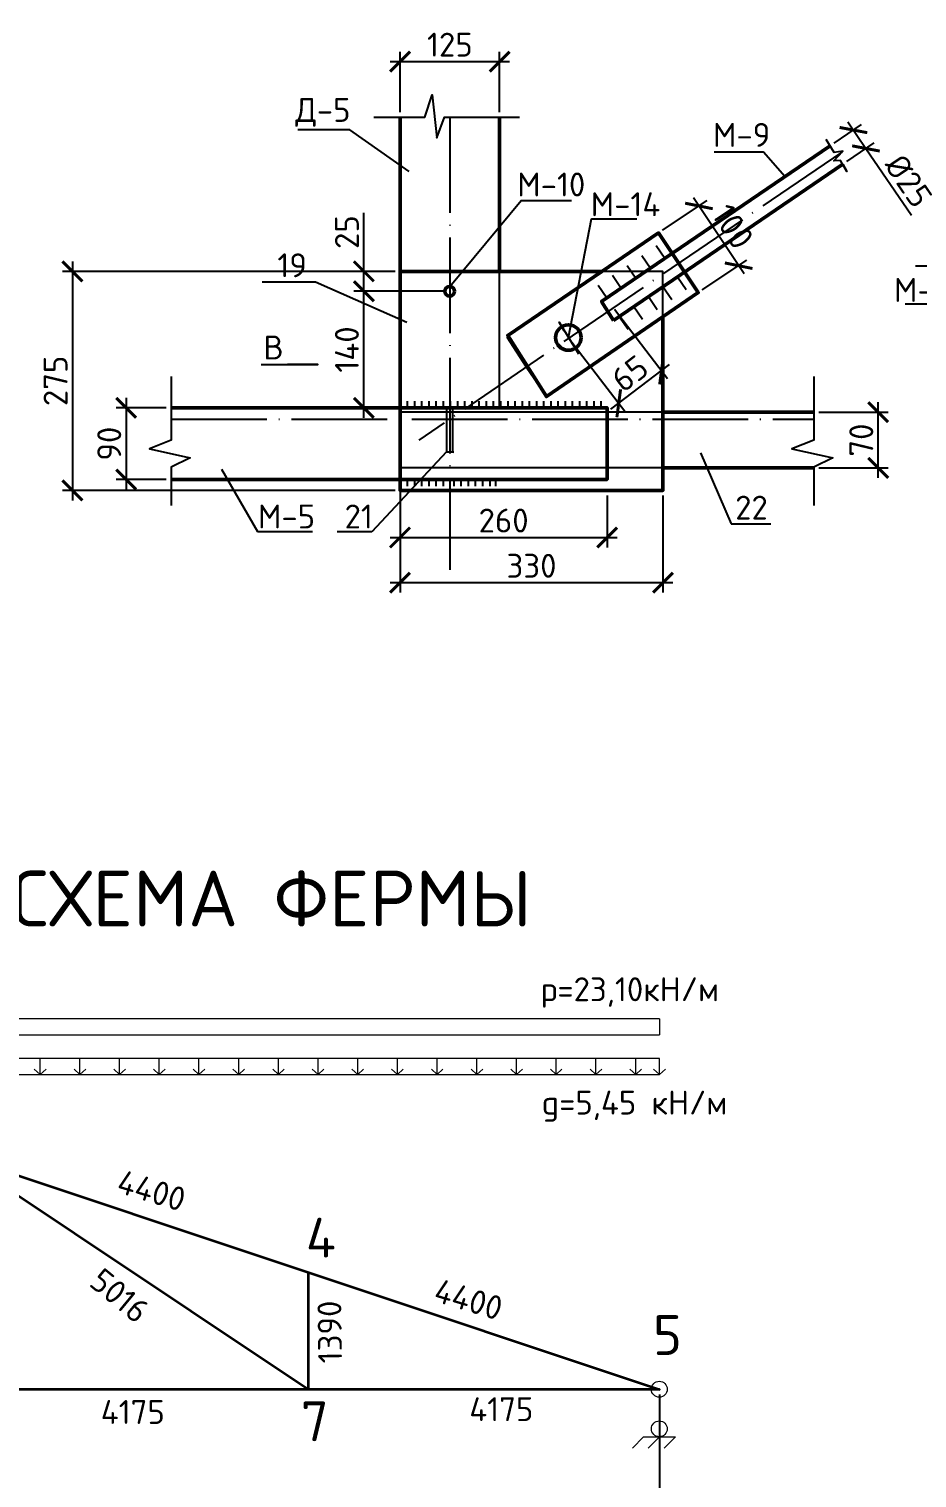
# Model space of a CAD drawing. Header units: millimetres. Extents: x -258556 to -95372, y 16759 to 83874.
# Drawn here: x -127517.1 to -127405.7, y 41786.4 to 41968.3 of the extents above; entities that cross this region are included whole.
import ezdxf

# ---------------------------------------------------------------- set-up
doc = ezdxf.new("R2010")
doc.units = ezdxf.units.MM
doc.header["$LTSCALE"] = 0.5
doc.linetypes.add('ACAD_ISO04W100', pattern=[30, 24, -3, 0, -3])
doc.layers.add('оси', color=7, linetype='ACAD_ISO04W100')
doc.layers.add('размеры', color=7, linetype='Continuous')
doc.layers.add('ТОЛСТЫЕ3', color=7, linetype='Continuous', lineweight=50)
doc.layers.add('ТОНКИЕе', color=7, linetype='Continuous', lineweight=25)
doc.styles.add('Наклонный3.5', font='isocpeur.ttf', dxfattribs={"height": 3})
doc.dimstyles.new('СТРОИТЕЛЬНЫЙ', dxfattribs={"dimtxt": 3, "dimasz": 2.5, "dimexe": 1.25, "dimexo": 0.625, "dimtad": 1, "dimdec": 0, "dimlfac": 100, "dimdsep": 46, "dimtxsty": 'Наклонный3.5', "dimblk1": 'ARCHTICK', "dimblk2": 'ARCHTICK', "dimsah": 1, "dimcen": 0, "dimdle": 1.25, "dimadec": 0, "dimazin": 0, "dimtfac": 0.75, "dimtdec": 0, "dimtmove": 0, "dimatfit": 3, "dimldrblk": 'ARCHTICK', "dimfxl": 1, "dimtolj": 1, "dimtzin": 0, "dimarcsym": 1})

# ---------------------------------------------------------------- blocks, each defined once
blk = doc.blocks.new('_ArchTick')
at = {"color": 0, "linetype": 'ByBlock', "const_width": 0.15}
blk.add_lwpolyline([(-0.5, -0.5), (0.5, 0.5)], dxfattribs=at)
blk = doc.blocks.new('*D701')
at = {"layer": 'Defpoints', "color": 0, "transparency": 16777216}
for p in [(-127418.63, 41920.17), (-127410.53, 41920.17), (-127418.63, 41913.17)]:
    blk.add_point(p, dxfattribs=at)
at = {"layer": 'размеры', "color": 0, "lineweight": -2, "transparency": 16777216}
for p, q in [((-127410.53, 41911.92), (-127410.53, 41921.42)), ((-127418, 41920.17), (-127409.28, 41920.17)), ((-127418, 41913.17), (-127409.28, 41913.17))]:
    blk.add_line(p, q, dxfattribs=at)
at = {"layer": 'размеры', "color": 0, "lineweight": -2, "transparency": 16777216, "xscale": 2.5, "yscale": 2.5, "zscale": 2.5}
for p, rotation in [((-127410.53, 41920.17), 90), ((-127410.53, 41913.17), 270)]:
    blk.add_blockref('_ArchTick', p, dxfattribs=dict(at, rotation=rotation))
at = {"layer": 'размеры', "color": 0, "transparency": 16777216, "insert": (-127412.65, 41916.67), "char_height": 3, "attachment_point": 5, "rotation": 90, "style": 'Наклонный3.5'}
blk.add_mtext('\\A1;70', dxfattribs=at)
blk = doc.blocks.new('*D702')
at = {"layer": 'Defpoints', "color": 0, "transparency": 16777216}
for p in [(-127499.27, 41920.72), (-127504.93, 41911.72), (-127499.27, 41911.72)]:
    blk.add_point(p, dxfattribs=at)
at = {"layer": 'размеры', "color": 0, "lineweight": -2, "transparency": 16777216}
for p, q in [((-127504.93, 41921.97), (-127504.93, 41910.47)), ((-127499.9, 41920.72), (-127506.18, 41920.72)), ((-127499.9, 41911.72), (-127506.18, 41911.72))]:
    blk.add_line(p, q, dxfattribs=at)
at = {"layer": 'размеры', "color": 0, "lineweight": -2, "transparency": 16777216, "xscale": 2.5, "yscale": 2.5, "zscale": 2.5}
for p, rotation in [((-127504.93, 41920.72), 90), ((-127504.93, 41911.72), 270)]:
    blk.add_blockref('_ArchTick', p, dxfattribs=dict(at, rotation=rotation))
at = {"layer": 'размеры', "color": 0, "transparency": 16777216, "insert": (-127507.05, 41916.22), "char_height": 3, "attachment_point": 5, "rotation": 90, "style": 'Наклонный3.5'}
blk.add_mtext('\\A1;90', dxfattribs=at)
blk = doc.blocks.new('*D703')
at = {"layer": 'Defpoints', "color": 0, "transparency": 16777216}
for p in [(-127458.05, 41964.18), (-127470.55, 41957.2), (-127458.05, 41957.2)]:
    blk.add_point(p, dxfattribs=at)
at = {"layer": 'размеры', "color": 0, "lineweight": -2, "transparency": 16777216}
for p, q in [((-127470.55, 41957.82), (-127470.55, 41965.43)), ((-127458.05, 41957.82), (-127458.05, 41965.43)), ((-127471.8, 41964.18), (-127456.8, 41964.18))]:
    blk.add_line(p, q, dxfattribs=at)
at = {"layer": 'размеры', "color": 0, "lineweight": -2, "transparency": 16777216, "xscale": 2.5, "yscale": 2.5, "zscale": 2.5, "rotation": 180}
blk.add_blockref('_ArchTick', (-127470.55, 41964.18), dxfattribs=at)
at = {"layer": 'размеры', "color": 0, "lineweight": -2, "transparency": 16777216, "xscale": 2.5, "yscale": 2.5, "zscale": 2.5}
blk.add_blockref('_ArchTick', (-127458.05, 41964.18), dxfattribs=at)
at = {"layer": 'размеры', "color": 0, "transparency": 16777216, "insert": (-127464.3, 41966.31), "char_height": 3, "attachment_point": 5, "style": 'Наклонный3.5'}
blk.add_mtext('\\A1;125', dxfattribs=at)
blk = doc.blocks.new('*D705')
at = {"layer": 'Defpoints', "color": 0, "transparency": 16777216}
for p in [(-127433.03, 41946.06), (-127438.11, 41942.68), (-127433.13, 41935.19)]:
    blk.add_point(p, dxfattribs=at)
at = {"layer": 'размеры', "color": 0, "lineweight": -2, "transparency": 16777216}
for p, q in [((-127437.59, 41943.03), (-127431.99, 41946.75)), ((-127427.36, 41937.52), (-127433.72, 41947.1)), ((-127432.61, 41935.53), (-127427.01, 41939.25))]:
    blk.add_line(p, q, dxfattribs=at)
at = {"layer": 'размеры', "color": 0, "lineweight": -2, "transparency": 16777216, "xscale": 2.5, "yscale": 2.5, "zscale": 2.5}
for p, rotation in [((-127433.03, 41946.06), 123.5978250697981), ((-127428.05, 41938.56), 303.5978250697981)]:
    blk.add_blockref('_ArchTick', p, dxfattribs=dict(at, rotation=rotation))
at = {"layer": 'размеры', "color": 0, "transparency": 16777216, "insert": (-127428.77, 41943.48), "char_height": 3, "attachment_point": 5, "rotation": 303.5978, "style": 'Наклонный3.5'}
blk.add_mtext('\\A1;100', dxfattribs=at)
blk = doc.blocks.new('*D706')
at = {"layer": 'Defpoints', "color": 0, "transparency": 16777216}
for p in [(-127475.09, 41935.35), (-127464.33, 41935.35), (-127470.55, 41920.72)]:
    blk.add_point(p, dxfattribs=at)
at = {"layer": 'размеры', "color": 0, "lineweight": -2, "transparency": 16777216}
for p, q in [((-127475.09, 41919.47), (-127475.09, 41936.6)), ((-127464.95, 41935.35), (-127476.34, 41935.35)), ((-127471.18, 41920.72), (-127476.34, 41920.72))]:
    blk.add_line(p, q, dxfattribs=at)
at = {"layer": 'размеры', "color": 0, "lineweight": -2, "transparency": 16777216, "xscale": 2.5, "yscale": 2.5, "zscale": 2.5}
for p, rotation in [((-127475.09, 41935.35), 90), ((-127475.09, 41920.72), 270)]:
    blk.add_blockref('_ArchTick', p, dxfattribs=dict(at, rotation=rotation))
at = {"layer": 'размеры', "color": 0, "transparency": 16777216, "insert": (-127477.22, 41928.04), "char_height": 3, "attachment_point": 5, "rotation": 90, "style": 'Наклонный3.5'}
blk.add_mtext('\\A1;140', dxfattribs=at)
blk = doc.blocks.new('*D707')
at = {"layer": 'Defpoints', "color": 0, "transparency": 16777216}
for p in [(-127475.09, 41937.85), (-127470.55, 41937.85), (-127475.09, 41935.35)]:
    blk.add_point(p, dxfattribs=at)
at = {"layer": 'размеры', "color": 0, "lineweight": -2, "transparency": 16777216}
for p, q in [((-127475.09, 41937.85), (-127475.09, 41945.2)), ((-127471.18, 41937.85), (-127476.34, 41937.85)), ((-127475.09, 41934.1), (-127475.09, 41937.85)), ((-127475.72, 41935.35), (-127476.34, 41935.35))]:
    blk.add_line(p, q, dxfattribs=at)
at = {"layer": 'размеры', "color": 0, "lineweight": -2, "transparency": 16777216, "xscale": 2.5, "yscale": 2.5, "zscale": 2.5}
for p, rotation in [((-127475.09, 41937.85), 90), ((-127475.09, 41935.35), 270)]:
    blk.add_blockref('_ArchTick', p, dxfattribs=dict(at, rotation=rotation))
at = {"layer": 'размеры', "color": 0, "transparency": 16777216, "insert": (-127477.22, 41942.78), "char_height": 3, "attachment_point": 5, "rotation": 90, "style": 'Наклонный3.5'}
blk.add_mtext('\\A1;25', dxfattribs=at)
blk = doc.blocks.new('*D708')
at = {"layer": 'Defpoints', "color": 0, "transparency": 16777216}
for p in [(-127444, 41933.59), (-127449.38, 41929.47), (-127437.73, 41925.41)]:
    blk.add_point(p, dxfattribs=at)
at = {"layer": 'размеры', "color": 0, "lineweight": -2, "transparency": 16777216}
for p, q in [((-127443.62, 41933.09), (-127436.97, 41924.41)), ((-127449, 41928.97), (-127442.34, 41920.29)), ((-127444.09, 41920.53), (-127436.74, 41926.17))]:
    blk.add_line(p, q, dxfattribs=at)
at = {"layer": 'размеры', "color": 0, "lineweight": -2, "transparency": 16777216, "xscale": 2.5, "yscale": 2.5, "zscale": 2.5}
for p, rotation in [((-127437.73, 41925.41), 37.48760223108668), ((-127443.1, 41921.29), 217.4876022310866)]:
    blk.add_blockref('_ArchTick', p, dxfattribs=dict(at, rotation=rotation))
at = {"layer": 'размеры', "color": 0, "transparency": 16777216, "insert": (-127441.71, 41925.03), "char_height": 3, "attachment_point": 5, "rotation": 37.4876, "style": 'Наклонный3.5'}
blk.add_mtext('\\A1;65', dxfattribs=at)
blk = doc.blocks.new('*D709')
at = {"layer": 'Defpoints', "color": 0, "transparency": 16777216}
for p in [(-127470.55, 41910.35), (-127444.55, 41910.35), (-127444.55, 41904.44)]:
    blk.add_point(p, dxfattribs=at)
at = {"layer": 'размеры', "color": 0, "lineweight": -2, "transparency": 16777216}
for p, q in [((-127470.55, 41909.73), (-127470.55, 41903.19)), ((-127444.55, 41909.73), (-127444.55, 41903.19)), ((-127471.8, 41904.44), (-127443.3, 41904.44))]:
    blk.add_line(p, q, dxfattribs=at)
at = {"layer": 'размеры', "color": 0, "lineweight": -2, "transparency": 16777216, "xscale": 2.5, "yscale": 2.5, "zscale": 2.5, "rotation": 180}
blk.add_blockref('_ArchTick', (-127470.55, 41904.44), dxfattribs=at)
at = {"layer": 'размеры', "color": 0, "lineweight": -2, "transparency": 16777216, "xscale": 2.5, "yscale": 2.5, "zscale": 2.5}
blk.add_blockref('_ArchTick', (-127444.55, 41904.44), dxfattribs=at)
at = {"layer": 'размеры', "color": 0, "transparency": 16777216, "insert": (-127457.55, 41906.57), "char_height": 3, "attachment_point": 5, "style": 'Наклонный3.5'}
blk.add_mtext('\\A1;260', dxfattribs=at)
blk = doc.blocks.new('*D764')
at = {"layer": 'Defpoints', "color": 0, "transparency": 16777216}
for p in [(-127613.41, 41797.5), (-127437.99, 41797.5), (-127437.99, 41782.26)]:
    blk.add_point(p, dxfattribs=at)
at = {"layer": 'размеры', "color": 0, "lineweight": -2, "transparency": 16777216}
for p, q in [((-127613.41, 41796.87), (-127613.41, 41781.01)), ((-127437.99, 41796.87), (-127437.99, 41781.01)), ((-127614.66, 41782.26), (-127436.74, 41782.26))]:
    blk.add_line(p, q, dxfattribs=at)
at = {"layer": 'размеры', "color": 0, "lineweight": -2, "transparency": 16777216, "xscale": 2.5, "yscale": 2.5, "zscale": 2.5, "rotation": 180}
blk.add_blockref('_ArchTick', (-127613.41, 41782.26), dxfattribs=at)
at = {"layer": 'размеры', "color": 0, "lineweight": -2, "transparency": 16777216, "xscale": 2.5, "yscale": 2.5, "zscale": 2.5}
blk.add_blockref('_ArchTick', (-127437.99, 41782.26), dxfattribs=at)
at = {"layer": 'размеры', "color": 0, "transparency": 16777216, "insert": (-127525.7, 41784.39), "char_height": 3, "attachment_point": 5, "style": 'Наклонный3.5'}
blk.add_mtext('\\A1;16700', dxfattribs=at)
blk = doc.blocks.new('*D807')
at = {"layer": 'Defpoints', "color": 0, "transparency": 16777216}
for p in [(-127470.55, 41910.35), (-127437.55, 41910.35), (-127437.55, 41898.77)]:
    blk.add_point(p, dxfattribs=at)
at = {"layer": 'размеры', "color": 0, "lineweight": -2, "transparency": 16777216}
for p, q in [((-127470.55, 41909.73), (-127470.55, 41897.52)), ((-127437.55, 41909.73), (-127437.55, 41897.52)), ((-127471.8, 41898.77), (-127436.3, 41898.77))]:
    blk.add_line(p, q, dxfattribs=at)
at = {"layer": 'размеры', "color": 0, "lineweight": -2, "transparency": 16777216, "xscale": 2.5, "yscale": 2.5, "zscale": 2.5, "rotation": 180}
blk.add_blockref('_ArchTick', (-127470.55, 41898.77), dxfattribs=at)
at = {"layer": 'размеры', "color": 0, "lineweight": -2, "transparency": 16777216, "xscale": 2.5, "yscale": 2.5, "zscale": 2.5}
blk.add_blockref('_ArchTick', (-127437.55, 41898.77), dxfattribs=at)
at = {"layer": 'размеры', "color": 0, "transparency": 16777216, "insert": (-127454.05, 41900.89), "char_height": 3, "attachment_point": 5, "style": 'Наклонный3.5'}
blk.add_mtext('\\A1;330', dxfattribs=at)
blk = doc.blocks.new('*D874')
at = {"layer": 'Defpoints', "color": 0, "transparency": 16777216}
for p in [(-127416.56, 41953.6), (-127412.07, 41953.28), (-127414.99, 41951.29)]:
    blk.add_point(p, dxfattribs=at)
at = {"layer": 'размеры', "color": 0, "lineweight": -2, "transparency": 16777216}
for p, q in [((-127416.05, 41953.95), (-127412.61, 41956.3)), ((-127414.35, 41956.63), (-127412.07, 41953.28)), ((-127414.47, 41951.64), (-127411.03, 41953.98)), ((-127412.07, 41953.28), (-127406.35, 41944.89))]:
    blk.add_line(p, q, dxfattribs=at)
at = {"layer": 'размеры', "color": 0, "lineweight": -2, "transparency": 16777216, "xscale": 2.5, "yscale": 2.5, "zscale": 2.5}
for p, rotation in [((-127413.64, 41955.59), 124.2808990087312), ((-127412.07, 41953.28), 304.2808990087312)]:
    blk.add_blockref('_ArchTick', p, dxfattribs=dict(at, rotation=rotation))
at = {"layer": 'размеры', "color": 0, "transparency": 16777216, "insert": (-127406.72, 41949.21), "char_height": 3, "attachment_point": 5, "rotation": 304.2809, "style": 'Наклонный3.5'}
blk.add_mtext('\\A1;%%C25', dxfattribs=at)
blk = doc.blocks.new('*D876')
at = {"layer": 'Defpoints', "color": 0, "transparency": 16777216}
for p in [(-127471.18, 41937.85), (-127511.67, 41910.35), (-127470.55, 41910.35)]:
    blk.add_point(p, dxfattribs=at)
at = {"layer": 'размеры', "color": 0, "lineweight": -2, "transparency": 16777216}
for p, q in [((-127471.8, 41937.85), (-127512.92, 41937.85)), ((-127511.67, 41939.1), (-127511.67, 41909.1)), ((-127471.18, 41910.35), (-127512.92, 41910.35))]:
    blk.add_line(p, q, dxfattribs=at)
at = {"layer": 'размеры', "color": 0, "lineweight": -2, "transparency": 16777216, "xscale": 2.5, "yscale": 2.5, "zscale": 2.5}
for p, rotation in [((-127511.67, 41937.85), 90), ((-127511.67, 41910.35), 270)]:
    blk.add_blockref('_ArchTick', p, dxfattribs=dict(at, rotation=rotation))
at = {"layer": 'размеры', "color": 0, "transparency": 16777216, "insert": (-127513.79, 41924.1), "char_height": 3, "attachment_point": 5, "rotation": 90, "style": 'Наклонный3.5'}
blk.add_mtext('\\A1;275', dxfattribs=at)

msp = doc.modelspace()

# ---------------------------------------------------------------- linework, layer by layer
at = {"color": 7, "linetype": 'Continuous', "lineweight": 13, "true_color": 0x000007}
for points in [[(-127437.988, 41844.014), (-127614.406, 41844.014), (-127614.406, 41842.018)], [(-127437.988, 41844.014), (-127437.988, 41842.018), (-127437.988, 41842.018)], [(-127614.406, 41842.018), (-127437.988, 41842.018), (-127437.988, 41842.018)], [(-127515.725, 41837.027), (-127516.465, 41837.698), (-127516.465, 41837.698)], [(-127514.985, 41837.698), (-127515.725, 41837.027), (-127515.725, 41839.023)], [(-127510.734, 41837.027), (-127511.457, 41837.698), (-127511.457, 41837.698)], [(-127510.011, 41837.698), (-127510.734, 41837.027), (-127510.734, 41839.023)], [(-127505.761, 41837.027), (-127506.483, 41837.698), (-127506.483, 41837.698)], [(-127505.02, 41837.698), (-127505.761, 41837.027), (-127505.761, 41839.023)], [(-127500.77, 41837.027), (-127501.51, 41837.698), (-127501.51, 41837.698)], [(-127500.047, 41837.698), (-127500.77, 41837.027), (-127500.77, 41839.023)], [(-127496.519, 41837.698), (-127495.796, 41837.027), (-127495.796, 41839.023)], [(-127495.796, 41837.027), (-127495.073, 41837.698), (-127495.073, 41837.698)], [(-127491.545, 41837.698), (-127490.805, 41837.027), (-127490.805, 41839.023)], [(-127490.805, 41837.027), (-127490.065, 41837.698), (-127490.065, 41837.698)], [(-127486.537, 41837.698), (-127485.814, 41837.027), (-127485.814, 41839.023)], [(-127485.814, 41837.027), (-127485.092, 41837.698), (-127485.092, 41837.698)], [(-127481.564, 41837.698), (-127480.841, 41837.027), (-127480.841, 41839.023)], [(-127480.841, 41837.027), (-127480.118, 41837.698), (-127480.118, 41837.698)], [(-127476.59, 41837.698), (-127475.867, 41837.027), (-127475.867, 41839.023)], [(-127475.867, 41837.027), (-127475.127, 41837.698), (-127475.127, 41837.698)], [(-127471.616, 41837.698), (-127470.876, 41837.027), (-127470.876, 41839.023)], [(-127470.876, 41837.027), (-127470.153, 41837.698), (-127470.153, 41837.698)], [(-127466.608, 41837.698), (-127465.885, 41837.027), (-127465.885, 41839.023)], [(-127465.885, 41837.027), (-127465.163, 41837.698), (-127465.163, 41837.698)], [(-127461.635, 41837.698), (-127460.912, 41837.027), (-127460.912, 41839.023)], [(-127460.912, 41837.027), (-127460.172, 41837.698), (-127460.172, 41837.698)], [(-127456.661, 41837.698), (-127455.921, 41837.027), (-127455.921, 41839.023)], [(-127455.921, 41837.027), (-127455.198, 41837.698), (-127455.198, 41837.698)], [(-127451.67, 41837.698), (-127450.947, 41837.027), (-127450.947, 41839.023)], [(-127450.947, 41837.027), (-127450.225, 41837.698), (-127450.225, 41837.698)], [(-127446.697, 41837.698), (-127445.974, 41837.027), (-127445.974, 41839.023)], [(-127445.974, 41837.027), (-127445.216, 41837.698), (-127445.216, 41837.698)], [(-127441.688, 41837.698), (-127440.966, 41837.027), (-127440.966, 41839.023)], [(-127440.966, 41837.027), (-127440.243, 41837.698), (-127440.243, 41837.698)], [(-127438.728, 41837.698), (-127437.988, 41837.027), (-127437.248, 41837.698)], [(-127482.097, 41797.496), (-127526.189, 41826.907), (-127570.297, 41797.496)], [(-127526.189, 41826.907), (-127437.988, 41797.496), (-127437.988, 41797.496)], [(-127482.097, 41797.496), (-127482.097, 41812.193), (-127482.097, 41812.193)], [(-127614.406, 41797.496), (-127437.988, 41797.496), (-127437.988, 41797.496)], [(-127437.988, 41796.515), (-127437.988, 41793.52), (-127437.988, 41793.52)], [(-127441.379, 41790.13), (-127439.985, 41791.541), (-127435.992, 41791.541)], [(-127437.988, 41791.541), (-127439.4, 41790.13), (-127439.4, 41790.13)], [(-127435.992, 41791.541), (-127437.403, 41790.13), (-127437.403, 41790.13)]]:
    msp.add_lwpolyline(points, dxfattribs=at)
msp.add_lwpolyline([(-127437.988, 41837.027), (-127437.988, 41839.023), (-127614.406, 41839.023), (-127614.406, 41837.027)], close=True, dxfattribs=at)
at = {"color": 7, "linetype": 'Continuous', "lineweight": 35, "true_color": 0x000007}
msp.add_lwpolyline([(-127482.097, 41812.193), (-127482.097, 41797.496), (-127526.189, 41826.907), (-127437.988, 41797.496), (-127526.189, 41797.496)], dxfattribs=at)
at = {"color": 7, "linetype": 'Continuous', "lineweight": 13, "true_color": 0x000007}
for points in [[(-127437.007, 41797.513), (-127437.007, 41798.064), (-127437.455, 41798.511), (-127438.006, 41798.511), (-127438.006, 41798.511), (-127438.556, 41798.511), (-127439.004, 41798.064), (-127439.004, 41797.513), (-127439.004, 41797.513), (-127439.004, 41796.962), (-127438.556, 41796.515), (-127438.006, 41796.515), (-127438.006, 41796.515), (-127437.455, 41796.515), (-127437.007, 41796.962), (-127437.007, 41797.513)], [(-127437.007, 41792.539), (-127437.007, 41793.09), (-127437.455, 41793.538), (-127438.006, 41793.538), (-127438.006, 41793.538), (-127438.556, 41793.538), (-127439.004, 41793.09), (-127439.004, 41792.539), (-127439.004, 41792.539), (-127439.004, 41791.989), (-127438.556, 41791.541), (-127438.006, 41791.541), (-127438.006, 41791.541), (-127437.455, 41791.541), (-127437.007, 41791.989), (-127437.007, 41792.539)]]:
    msp.add_open_spline(points, degree=3, knots=[0, 0, 0, 0, 0.0625, 0.0625, 0.0625, 0.062501, 0.125, 0.125, 0.125, 0.125001, 0.1875, 0.1875, 0.1875, 0.187501, 1, 1, 1, 1], dxfattribs=at)
at = {"layer": 'оси'}
msp.add_line((-127415.089, 41952.816), (-127468.199, 41916.654), dxfattribs=at)
for points in [[(-127464.305, 41957.196), (-127464.305, 41900.38)], [(-127499.273, 41919.305), (-127418.627, 41919.305)]]:
    msp.add_lwpolyline(points, dxfattribs=at)
at = {"layer": 'ТОЛСТЫЕ3'}
for points in [[(-127470.555, 41937.85), (-127470.555, 41957.196)], [(-127458.055, 41937.85), (-127458.055, 41957.196)], [(-127443.775, 41931.688), (-127445.243, 41934.075), (-127416.565, 41953.602)], [(-127443.775, 41931.688), (-127414.988, 41951.288)], [(-127437.555, 41932.172), (-127437.555, 41910.35), (-127470.555, 41910.35), (-127470.555, 41937.85), (-127445.205, 41937.85), (-127457.026, 41929.802), (-127452.183, 41922.128), (-127433.128, 41935.186), (-127438.108, 41942.682), (-127445.205, 41937.85)], [(-127499.273, 41920.722), (-127444.555, 41920.722), (-127444.555, 41911.722), (-127499.273, 41911.722)], [(-127418.627, 41920.165), (-127437.555, 41920.165)], [(-127418.627, 41913.165), (-127437.555, 41913.165)]]:
    msp.add_lwpolyline(points, dxfattribs=at)
at = {"layer": 'ТОНКИЕе'}
for p, q in [((-127438.108, 41942.682), (-127457.201, 41929.682)), ((-127435.661, 41938.906), (-127438.108, 41942.682)), ((-127433.128, 41935.186), (-127435.661, 41938.906)), ((-127452.222, 41922.186), (-127433.128, 41935.186)), ((-127457.163, 41929.624), (-127454.716, 41925.848)), ((-127454.716, 41925.848), (-127452.183, 41922.128))]:
    msp.add_line(p, q, dxfattribs=at)
for points in [[(-127473.86, 41957.196), (-127467.448, 41957.196), (-127466.513, 41960.021), (-127465.93, 41954.619), (-127464.991, 41957.196), (-127455.536, 41957.196)], [(-127469.387, 41950.386), (-127476.863, 41955.606), (-127483.374, 41955.606)], [(-127470.555, 41911.722), (-127470.555, 41957.196)], [(-127458.055, 41920.722), (-127458.055, 41957.196)], [(-127414.988, 41951.288), (-127414.487, 41950.384), (-127415.249, 41951.76), (-127416.121, 41951.709), (-127414.961, 41952.953), (-127416.075, 41952.789), (-127417.055, 41954.415)], [(-127444.688, 41934.453), (-127416.565, 41953.602)], [(-127422.234, 41949.742), (-127424.916, 41952.819), (-127431.115, 41952.819)], [(-127414.988, 41951.288), (-127443.775, 41931.688)], [(-127464.305, 41935.95), (-127455.353, 41946.748), (-127449.037, 41946.748)], [(-127449.42, 41929.538), (-127446.531, 41944.426), (-127440.821, 41944.426)], [(-127438.385, 41941.092), (-127437.293, 41939.489)], [(-127444.688, 41934.453), (-127436.422, 41940.081)], [(-127440.213, 41939.848), (-127439.121, 41938.244)], [(-127440.213, 41939.848), (-127439.121, 41938.244)], [(-127470.555, 41910.35), (-127437.555, 41910.35), (-127437.555, 41937.85), (-127470.555, 41937.85)], [(-127442.041, 41938.603), (-127440.949, 41936.999)], [(-127442.041, 41938.603), (-127440.949, 41936.999)], [(-127393.828, 41935.351), (-127398.247, 41938.52), (-127405.844, 41938.52)], [(-127469.696, 41931.425), (-127481.151, 41936.503), (-127487.847, 41936.503)], [(-127445.697, 41936.113), (-127444.605, 41934.51)], [(-127443.869, 41937.358), (-127442.777, 41935.754)], [(-127443.869, 41937.358), (-127442.777, 41935.754)], [(-127443.869, 41937.358), (-127442.777, 41935.754)], [(-127437.545, 41935.93), (-127436.453, 41934.326)], [(-127435.717, 41937.174), (-127434.625, 41935.571)], [(-127443.775, 41931.688), (-127445.243, 41934.075), (-127444.688, 41934.453)], [(-127439.373, 41934.685), (-127438.281, 41933.081)], [(-127394.999, 41929.194), (-127401.596, 41933.725), (-127407.143, 41933.725)], [(-127443.029, 41932.195), (-127441.937, 41930.592)], [(-127441.201, 41933.44), (-127440.109, 41931.836)], [(-127449.949, 41930.403), (-127450.595, 41931.46), (-127448.16, 41927.479)], [(-127499.273, 41924.667), (-127499.273, 41916.668), (-127502.005, 41915.564), (-127496.885, 41914.461), (-127499.273, 41913.257), (-127499.273, 41908.451)], [(-127487.97, 41926.173), (-127480.863, 41926.173), (-127484.685, 41926.173)], [(-127418.627, 41924.667), (-127418.627, 41916.668), (-127421.36, 41915.564), (-127416.239, 41914.461), (-127418.627, 41913.257), (-127418.627, 41908.451)], [(-127470.555, 41921.568), (-127470.555, 41920.722)], [(-127469.654, 41921.568), (-127469.654, 41920.722)], [(-127468.753, 41921.568), (-127468.753, 41920.722)], [(-127467.852, 41921.568), (-127467.852, 41920.722)], [(-127466.951, 41921.568), (-127466.951, 41920.722)], [(-127466.05, 41921.568), (-127466.05, 41920.722)], [(-127465.149, 41921.568), (-127465.149, 41920.722)], [(-127464.248, 41921.568), (-127464.248, 41920.722)], [(-127463.347, 41921.568), (-127463.347, 41920.722)], [(-127462.447, 41921.568), (-127462.447, 41920.722)], [(-127461.546, 41921.568), (-127461.546, 41920.722)], [(-127460.645, 41921.568), (-127460.645, 41920.722)], [(-127459.744, 41921.568), (-127459.744, 41920.722)], [(-127458.843, 41921.568), (-127458.843, 41920.722)], [(-127457.942, 41921.568), (-127457.942, 41920.722)], [(-127457.041, 41921.568), (-127457.041, 41920.722)], [(-127456.14, 41921.568), (-127456.14, 41920.722)], [(-127455.239, 41921.568), (-127455.239, 41920.722)], [(-127454.338, 41921.568), (-127454.338, 41920.722)], [(-127453.437, 41921.568), (-127453.437, 41920.722)], [(-127452.536, 41921.568), (-127452.536, 41920.722)], [(-127451.636, 41921.568), (-127451.636, 41920.722)], [(-127450.735, 41921.568), (-127450.735, 41920.722)], [(-127449.834, 41921.568), (-127449.834, 41920.722)], [(-127448.933, 41921.568), (-127448.933, 41920.722)], [(-127448.032, 41921.568), (-127448.032, 41920.722)], [(-127447.131, 41921.568), (-127447.131, 41920.722)], [(-127446.23, 41921.568), (-127446.23, 41920.722)], [(-127445.329, 41921.568), (-127445.329, 41920.722)], [(-127499.273, 41920.722), (-127444.555, 41920.722)], [(-127418.627, 41920.165), (-127470.555, 41920.165)], [(-127464.305, 41920.722), (-127464.705, 41920.722), (-127464.705, 41915.198)], [(-127463.905, 41915.198), (-127463.905, 41920.722)], [(-127444.555, 41920.722), (-127444.555, 41911.722)], [(-127464.705, 41915.198), (-127474.073, 41905.154)], [(-127464.805, 41915.198), (-127463.805, 41915.198)], [(-127432.836, 41915.071), (-127428.988, 41906.156)], [(-127492.962, 41913.029), (-127488.459, 41905.177)], [(-127418.627, 41913.165), (-127470.555, 41913.165)], [(-127499.273, 41911.722), (-127444.555, 41911.722)], [(-127470.555, 41911.722), (-127470.555, 41910.35), (-127450.555, 41910.35), (-127450.555, 41910.35)], [(-127470.555, 41911.722), (-127470.555, 41909.722)], [(-127470.555, 41911.722), (-127458.555, 41911.722), (-127458.555, 41910.885)], [(-127470.555, 41910.35), (-127444.555, 41910.35)], [(-127470.555, 41910.35), (-127444.555, 41910.35)], [(-127469.654, 41911.722), (-127469.654, 41910.876)], [(-127468.753, 41911.722), (-127468.753, 41910.876)], [(-127467.852, 41911.722), (-127467.852, 41910.876)], [(-127466.951, 41911.722), (-127466.951, 41910.876)], [(-127466.05, 41911.722), (-127466.05, 41910.876)], [(-127465.149, 41911.722), (-127465.149, 41910.876)], [(-127463.805, 41911.722), (-127463.805, 41910.876)], [(-127462.904, 41911.722), (-127462.904, 41910.876)], [(-127462.003, 41911.722), (-127462.003, 41910.876)], [(-127461.102, 41911.722), (-127461.102, 41910.876)], [(-127460.201, 41911.722), (-127460.201, 41910.876)], [(-127459.3, 41911.722), (-127459.3, 41910.876)], [(-127488.459, 41905.177), (-127481.544, 41905.21)], [(-127474.073, 41905.154), (-127478.444, 41905.154)], [(-127428.988, 41906.156), (-127423.994, 41906.156)]]:
    msp.add_lwpolyline(points, dxfattribs=at)
msp.add_lwpolyline([(-127463.805, 41915.015), (-127463.805, 41915.015)], close=True, dxfattribs=at)
at = {"layer": 'ТОНКИЕе', "lineweight": 50}
for centre, radius in [((-127464.325, 41935.35), 0.6), ((-127449.42, 41929.538), 1.6)]:
    msp.add_circle(centre, radius, dxfattribs=at)

# ---------------------------------------------------------------- texts
at = {"layer": 'оси', "insert": (-127648.997, 41862.622), "char_height": 7, "attachment_point": 1, "style": 'Наклонный3.5'}
msp.add_mtext_dynamic_manual_height_columns('РАСЧЕТНО-ГЕОМЕТРИЧЕСКАЯ СХЕМА ФЕРМЫ', width=201.00896, gutter_width=15, heights=[0], dxfattribs=at)
at = {"layer": 'ТОНКИЕе', "attachment_point": 1, "style": 'Наклонный3.5'}
for s, width, insert, char_height in [('Д-5', 3.03422, (-127483.704, 41959.617), 3), ('М-9', 1.44171, (-127431.278, 41956.483), 3), ('М-10', 0.35419, (-127455.849, 41950.256), 3), ('М-14', 1.44171, (-127446.627, 41947.778), 3), ('19', 1.85377, (-127485.95, 41940.112), 3), ('М-14', 1.44171, (-127408.56, 41937.019), 3), ('В', 4.05251, (-127487.702, 41929.788), 3), ('М-5', 1.11066, (-127488.393, 41908.582), 3), ('21', 1.11066, (-127477.512, 41908.582), 3), ('22', 0.00668, (-127428.486, 41909.689), 3), ('р=23,10кН/м', 10.96288, (-127452.896, 41849.227), 3), ('g=5,45 кН/м', 31.62532, (-127452.788, 41834.998), 3), ('4', 3.42595, (-127482.367, 41819.041), 5), ('5', 3.42595, (-127438.806, 41806.82), 5), ('4175', 12.98189, (-127508.12, 41796.157), 3), ('7', 3.42595, (-127483.01, 41795.994), 5), ('4175', 12.98189, (-127461.858, 41796.511), 3)]:
    msp.add_mtext_dynamic_manual_height_columns(s, width=width, gutter_width=15, heights=[0], dxfattribs=dict(at, insert=insert, char_height=char_height))
at = {"layer": 'ТОНКИЕе', "char_height": 3, "attachment_point": 1, "style": 'Наклонный3.5'}
for s, insert, rotation in [('4400', (-127505.43, 41825.143), 343.12992), ('5016', (-127507.832, 41812.945), 320.4317), ('4400', (-127465.637, 41811.483), 343.12992), ('1390', (-127480.822, 41800.746), 90.76238)]:
    msp.add_mtext_dynamic_manual_height_columns(s, width=12.98189, gutter_width=15, heights=[0], dxfattribs=dict(at, insert=insert, rotation=rotation))

# ---------------------------------------------------------------- dimensions: what is measured, and where the dimension line sits
at = {"layer": 'размеры'}
for base, p1, p2, text, picture, middle in [((-127458.055, 41964.185), (-127470.555, 41957.196), (-127458.055, 41957.196), '125', '*D703', (-127464.305, 41966.31)), ((-127437.555, 41898.768), (-127470.555, 41910.35), (-127437.555, 41910.35), '330', '*D807', (-127454.055, 41900.893)), ((-127437.988, 41782.262), (-127613.408, 41797.496), (-127437.988, 41797.496), '16700', '*D764', (-127525.698, 41784.387))]:
    dim = msp.add_linear_dim(base=base, p1=p1, p2=p2, text=text, dimstyle='СТРОИТЕЛЬНЫЙ', dxfattribs=at)
    dim.commit()
    dim.dimension.update_dxf_attribs({"geometry": picture, "text_midpoint": middle})
dim = msp.add_linear_dim(base=(-127412.066, 41953.28), p1=(-127416.565, 41953.602), p2=(-127414.988, 41951.288), angle=304.2809, text='%%C25', dimstyle='СТРОИТЕЛЬНЫЙ', dxfattribs=at)
dim.commit()
dim.dimension.update_dxf_attribs({"geometry": '*D874', "text_midpoint": (-127408.475, 41948.012), "dimtype": 161})
for p1, p2, distance, text, picture, middle in [((-127433.128, 41935.186), (-127438.108, 41942.682), -6.095, '100', '*D705', (-127428.771, 41943.483)), ((-127449.377, 41929.469), (-127444.005, 41933.59), -10.313, '65', '*D708', (-127441.708, 41925.032)), ((-127470.555, 41910.35), (-127444.555, 41910.35), -5.91, '260', '*D709', (-127457.555, 41906.566))]:
    dim = msp.add_aligned_dim(p1=p1, p2=p2, distance=distance, text=text, dimstyle='СТРОИТЕЛЬНЫЙ', dxfattribs=at)
    dim.commit()
    dim.dimension.update_dxf_attribs({"geometry": picture, "text_midpoint": middle})
for base, p1, p2, text, picture, middle in [((-127475.091, 41937.85), (-127475.091, 41935.35), (-127470.555, 41937.85), '25', '*D707', (-127477.216, 41942.775)), ((-127511.665, 41910.35), (-127471.18, 41937.85), (-127470.555, 41910.35), '275', '*D876', (-127513.79, 41924.1)), ((-127475.091, 41935.35), (-127470.555, 41920.722), (-127464.325, 41935.35), '140', '*D706', (-127477.216, 41928.036)), ((-127504.928, 41911.722), (-127499.273, 41920.722), (-127499.273, 41911.722), '90', '*D702', (-127507.053, 41916.222)), ((-127410.529, 41920.165), (-127418.627, 41913.165), (-127418.627, 41920.165), '70', '*D701', (-127412.654, 41916.665))]:
    dim = msp.add_linear_dim(base=base, p1=p1, p2=p2, angle=90, text=text, dimstyle='СТРОИТЕЛЬНЫЙ', dxfattribs=at)
    dim.commit()
    dim.dimension.update_dxf_attribs({"geometry": picture, "text_midpoint": middle})

doc.saveas('drawing.dxf')
